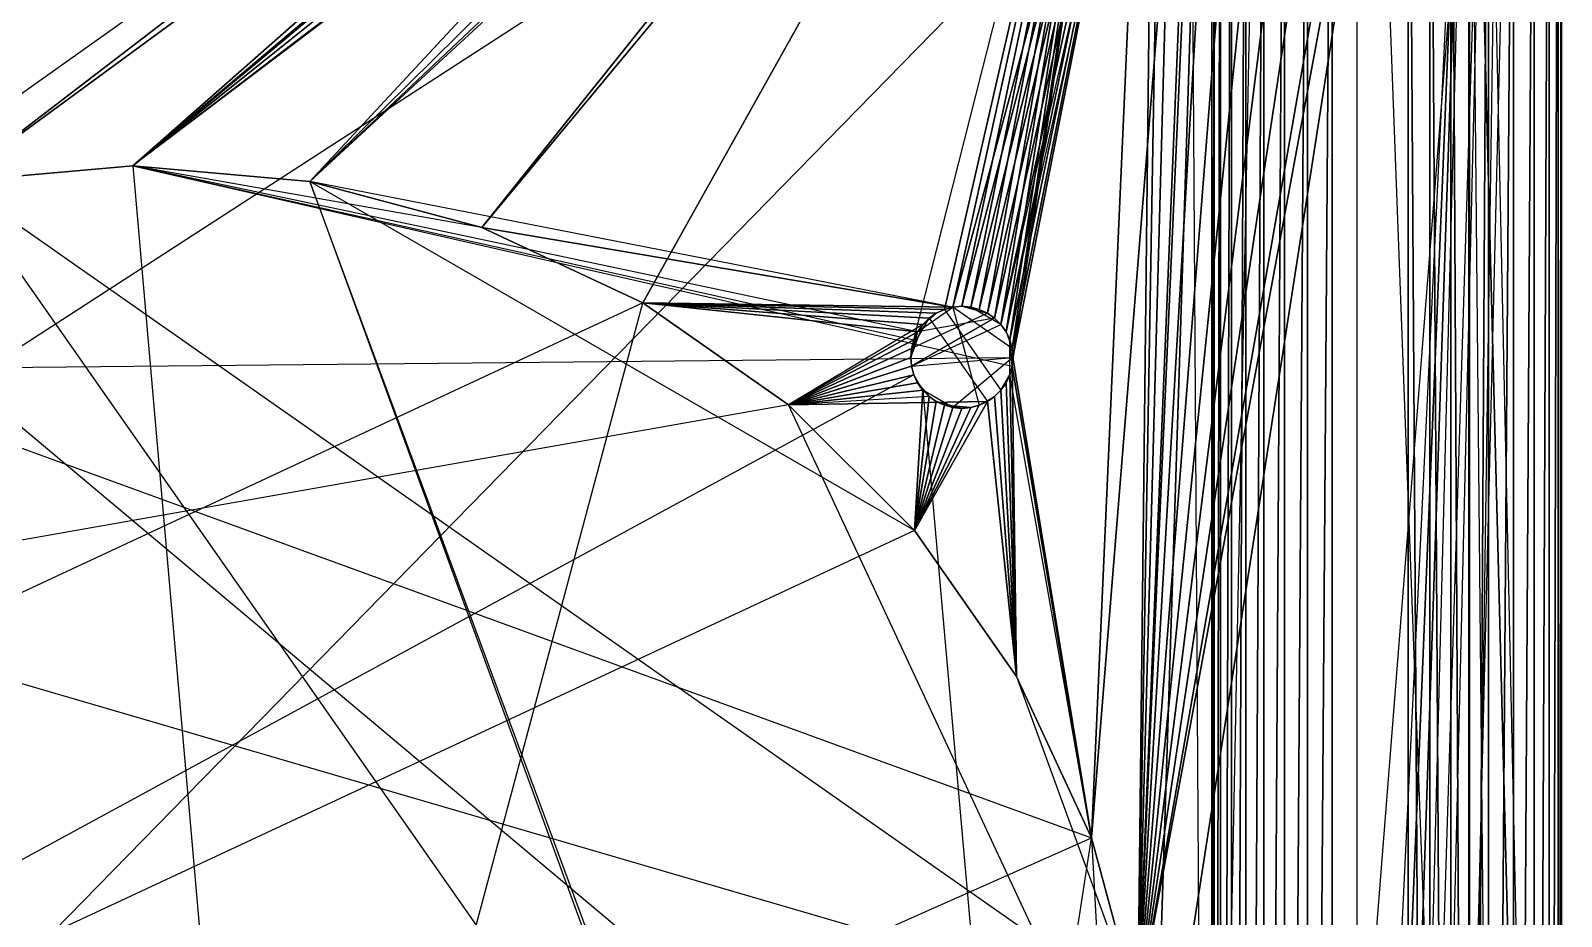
# Model space of a CAD drawing. Extents: x -139 to 143, y -92 to 96.
# Drawn here: x 72.9 to 143.4, y 14 to 54.8 of the extents above; entities that cross this region are included whole.
import ezdxf

# ---------------------------------------------------------------- set-up
doc = ezdxf.new("R2010")
doc.units = 0
doc.layers.get('0').update_dxf_attribs({"linetype": 'CONTINUOUS'})

msp = doc.modelspace()

# ---------------------------------------------------------------- linework, layer by layer
at = {"color": 7}
for points in [[(-129.233, 95.572, 5.052), (133.958, 95.572, 5.052), (140.655, -83.022, -0.587), (143.358, -83.022, -0.822), (140.655, -83.022, -0.822), (140.655, -83.022, -0.587), (143.358, -83.022, -0.822), (140.655, -83.022, -0.587), (143.358, -83.022, -0.587), (143.358, -83.022, -0.822), (-138.633, -83.022, -0.587)], [(-129.233, -92.422, -0.822), (133.958, -92.422, -0.822), (-124.985, -88.192, -0.822), (133.958, 95.572, -0.822), (132.795, 92.768, -0.822), (133.958, 92.869, -0.822), (133.958, 95.572, -0.822), (133.958, 95.572, -0.822), (131.667, 92.465, -0.822), (132.795, 92.768, -0.822), (133.958, 95.572, -0.822), (133.958, 95.572, -0.822), (130.609, 91.972, -0.822), (131.667, 92.465, -0.822), (133.958, 95.572, -0.822), (133.958, 95.572, -0.822), (129.709, 91.342, -0.822), (130.609, 91.972, -0.822), (133.958, 95.572, -0.822), (133.958, 95.572, -0.822), (-124.985, 91.342, -0.822), (129.709, 91.342, -0.822), (133.958, 95.572, -0.822), (-129.233, 95.572, -0.822)], [(-129.233, 95.572, -0.822), (133.958, -92.422, -0.822), (133.958, -89.72, -0.587), (133.958, -89.72, -0.822), (133.958, -92.422, -0.822), (133.958, -89.72, -0.587), (133.958, -92.422, -0.822), (133.958, -92.422, -0.587), (133.958, -89.72, -0.587), (133.958, 92.869, -0.822), (133.958, 95.572, -0.587), (133.958, 95.572, -0.822), (133.958, 92.869, -0.822), (133.958, 95.572, -0.587), (133.958, 92.869, -0.822), (133.958, 92.869, -0.587), (133.958, 95.572, -0.587), (133.958, 95.572, -0.587), (-129.233, 95.572, -0.822), (133.958, 95.572, -0.822), (133.958, 95.572, -0.587), (133.958, 95.572, -0.587), (-129.233, 95.572, -0.587)], [(-121.422, -88.192, 5.287), (126.147, -88.192, 5.052), (-121.422, -88.192, 5.287), (126.147, -88.192, 5.287), (126.147, -88.192, 5.052), (129.709, 91.342, -0.822), (-124.985, 91.342, -5.287), (129.709, 91.342, -5.287), (129.709, 91.342, -0.822), (-124.985, 91.342, -5.287), (129.709, 91.342, -0.822), (-124.985, 91.342, -0.822)], [(-124.929, 91.302, -5.287), (139.088, 81.867, -5.287), (139.128, -78.774, -5.287), (139.128, 81.923, -5.287), (139.088, 81.867, -5.287), (139.088, 81.867, -5.287), (139.088, -78.717, -5.287)], [(-17.612, 73.247, 5.287), (69.399, 47.859, 5.287), (-17.612, 73.247, 5.287), (126.147, 91.342, 5.287), (69.399, 47.859, 5.287), (-121.422, 91.342, 5.287)], [(127.261, 86.172, 5.287), (77.56, 48.573, 5.287), (126.147, 91.342, 5.287), (85.721, 47.859, 5.287), (77.56, 48.573, 5.287), (69.399, 47.859, 5.287), (126.147, 91.342, 5.287), (77.56, 48.573, 5.287), (69.399, 47.859, 5.287)], [(128.827, 90.477, 5.287), (117.546, 41.272, 5.287), (127.261, 86.172, 5.287), (117.781, 40.936, 5.287), (117.546, 41.272, 5.287), (117.256, 41.561, 5.287), (127.261, 86.172, 5.287), (117.546, 41.272, 5.287), (117.256, 41.561, 5.287), (116.921, 41.796, 5.287), (127.261, 86.172, 5.287), (117.256, 41.561, 5.287), (116.921, 41.796, 5.287), (116.55, 41.969, 5.287), (127.261, 86.172, 5.287), (116.921, 41.796, 5.287), (116.55, 41.969, 5.287), (116.154, 42.075, 5.287), (127.261, 86.172, 5.287), (116.55, 41.969, 5.287), (116.154, 42.075, 5.287), (115.746, 42.111, 5.287), (127.261, 86.172, 5.287), (116.154, 42.075, 5.287), (115.746, 42.111, 5.287), (115.338, 42.075, 5.287), (127.261, 86.172, 5.287), (115.746, 42.111, 5.287), (115.338, 42.075, 5.287), (93.634, 45.739, 5.287), (127.261, 86.172, 5.287), (115.338, 42.075, 5.287), (93.634, 45.739, 5.287), (101.059, 42.277, 5.287), (115.338, 42.075, 5.287), (114.942, 41.969, 5.287), (101.059, 42.277, 5.287), (101.059, 42.277, 5.287), (114.942, 41.969, 5.287), (114.571, 41.796, 5.287), (101.059, 42.277, 5.287), (101.059, 42.277, 5.287), (114.571, 41.796, 5.287), (114.235, 41.561, 5.287), (101.059, 42.277, 5.287), (101.059, 42.277, 5.287), (114.235, 41.561, 5.287), (113.946, 41.272, 5.287), (101.059, 42.277, 5.287), (101.059, 42.277, 5.287), (113.946, 41.272, 5.287), (113.711, 40.936, 5.287), (101.059, 42.277, 5.287), (107.77, 37.578, 5.287), (113.711, 40.936, 5.287), (113.538, 40.565, 5.287), (107.77, 37.578, 5.287), (107.77, 37.578, 5.287), (113.538, 40.565, 5.287), (113.432, 40.169, 5.287), (107.77, 37.578, 5.287), (107.77, 37.578, 5.287), (113.432, 40.169, 5.287), (113.396, 39.761, 5.287), (107.77, 37.578, 5.287), (113.711, 40.936, 5.287), (107.77, 37.578, 5.287), (101.059, 42.277, 5.287), (113.711, 40.936, 5.287), (115.338, 42.075, 5.287), (101.059, 42.277, 5.287), (93.634, 45.739, 5.287), (115.338, 42.075, 5.287), (85.721, 47.859, 5.287), (127.261, 86.172, 5.287), (93.634, 45.739, 5.287), (85.721, 47.859, 5.287), (127.261, 86.172, 5.287), (85.721, 47.859, 5.287), (126.147, 91.342, 5.287)], [(126.147, 91.342, 5.287), (127.261, -83.022, 5.287)], [(3.537, -34.849, 5.287), (121.724, 17.649, 5.287), (118.06, 39.353, 5.287), (118.096, 39.761, 5.287), (121.724, 17.649, 5.287), (118.262, 25.074, 5.287), (117.954, 38.957, 5.287), (118.06, 39.353, 5.287), (118.262, 25.074, 5.287), (118.262, 25.074, 5.287), (117.781, 38.586, 5.287), (117.954, 38.957, 5.287), (118.262, 25.074, 5.287), (118.262, 25.074, 5.287), (117.546, 38.251, 5.287), (117.781, 38.586, 5.287), (118.262, 25.074, 5.287), (118.262, 25.074, 5.287), (117.256, 37.961, 5.287), (117.546, 38.251, 5.287), (118.262, 25.074, 5.287), (118.262, 25.074, 5.287), (116.921, 37.726, 5.287), (117.256, 37.961, 5.287), (118.262, 25.074, 5.287), (113.563, 31.785, 5.287), (116.921, 37.726, 5.287), (118.262, 25.074, 5.287), (113.563, 31.785, 5.287), (116.921, 37.726, 5.287), (113.563, 31.785, 5.287), (116.55, 37.553, 5.287), (116.921, 37.726, 5.287), (116.55, 37.553, 5.287), (113.563, 31.785, 5.287), (116.154, 37.447, 5.287), (116.55, 37.553, 5.287), (116.154, 37.447, 5.287), (113.563, 31.785, 5.287), (115.746, 37.411, 5.287), (116.154, 37.447, 5.287), (115.746, 37.411, 5.287), (113.563, 31.785, 5.287), (115.338, 37.447, 5.287), (115.746, 37.411, 5.287), (115.338, 37.447, 5.287), (113.563, 31.785, 5.287), (114.942, 37.553, 5.287), (115.338, 37.447, 5.287), (114.942, 37.553, 5.287), (113.563, 31.785, 5.287), (114.571, 37.726, 5.287), (114.942, 37.553, 5.287), (114.571, 37.726, 5.287), (113.563, 31.785, 5.287), (114.235, 37.961, 5.287), (114.571, 37.726, 5.287), (114.235, 37.961, 5.287), (113.563, 31.785, 5.287), (113.946, 38.251, 5.287), (114.235, 37.961, 5.287), (107.77, 37.578, 5.287), (113.946, 38.251, 5.287), (113.563, 31.785, 5.287), (107.77, 37.578, 5.287), (113.946, 38.251, 5.287), (107.77, 37.578, 5.287), (113.711, 38.586, 5.287), (113.946, 38.251, 5.287), (113.711, 38.586, 5.287), (107.77, 37.578, 5.287), (113.538, 38.957, 5.287), (113.711, 38.586, 5.287), (113.538, 38.957, 5.287), (107.77, 37.578, 5.287), (113.432, 39.353, 5.287), (113.538, 38.957, 5.287), (113.432, 39.353, 5.287), (107.77, 37.578, 5.287), (113.396, 39.761, 5.287), (113.432, 39.353, 5.287), (118.096, 39.761, 5.287), (127.261, 86.172, 5.287), (121.724, 17.649, 5.287), (118.096, 39.761, 5.287), (118.06, 40.169, 5.287), (127.261, 86.172, 5.287), (118.096, 39.761, 5.287), (118.06, 40.169, 5.287), (118.06, 39.353, 5.287), (121.724, 17.649, 5.287), (118.262, 25.074, 5.287), (118.06, 39.353, 5.287), (117.954, 40.565, 5.287), (127.261, 86.172, 5.287), (118.06, 40.169, 5.287), (117.954, 40.565, 5.287), (117.781, 40.936, 5.287), (127.261, 86.172, 5.287), (117.954, 40.565, 5.287), (117.781, 40.936, 5.287), (128.827, 90.477, 5.287)], [(1.187, 72.072, -0.117), (69.399, 47.859, -0.117), (0.4, 75.01, -0.117), (61.485, 45.739, -0.117), (69.399, 47.859, -0.117), (124.893, 88.522, -0.117), (-0.911, 76.573, -0.117)], [(69.399, 47.859, -0.117), (124.893, 88.522, -0.117), (-0.187, 75.849, -0.117)], [(124.893, 88.522, -0.117), (69.399, 47.859, -0.117), (77.56, 48.573, -0.117), (124.893, 88.522, -0.117)], [(124.893, 88.522, -0.117), (77.56, 48.573, -0.117), (113.538, 40.565, -0.117), (107.77, 37.578, -0.117), (113.432, 40.169, -0.117), (113.538, 40.565, -0.117), (124.701, 84.54, -0.117), (93.634, 45.739, -0.117), (101.059, 42.277, -0.117), (124.701, 84.54, -0.117)], [(124.701, 87.804, -0.117), (77.56, 48.573, -0.117), (118.06, 39.353, -0.117), (121.724, 17.649, -0.117), (118.096, 39.761, -0.117), (118.06, 39.353, -0.117), (124.701, 84.54, -0.117), (118.06, 40.169, -0.117), (118.096, 39.761, -0.117), (124.701, 84.54, -0.117)], [(124.701, 84.54, -0.117), (101.059, 42.277, -0.117), (114.942, 41.969, -0.117), (124.701, 84.54, -0.117), (114.942, 41.969, -0.117), (101.059, 42.277, -0.117), (114.571, 41.796, -0.117), (114.942, 41.969, -0.117), (114.571, 41.796, -0.117), (101.059, 42.277, -0.117), (114.235, 41.561, -0.117), (114.571, 41.796, -0.117), (114.235, 41.561, -0.117), (101.059, 42.277, -0.117), (113.946, 41.272, -0.117), (114.235, 41.561, -0.117), (113.946, 41.272, -0.117), (101.059, 42.277, -0.117), (113.711, 40.936, -0.117), (113.946, 41.272, -0.117), (107.77, 37.578, -0.117), (113.711, 40.936, -0.117), (101.059, 42.277, -0.117), (107.77, 37.578, -0.117), (113.432, 40.169, -0.117), (107.77, 37.578, -0.117), (113.396, 39.761, -0.117), (113.432, 40.169, -0.117), (113.711, 40.936, -0.117), (107.77, 37.578, -0.117), (113.538, 40.565, -0.117), (113.711, 40.936, -0.117), (77.56, 48.573, -0.117), (124.701, 87.804, -0.117)], [(-138.633, 86.172, -0.822), (140.553, 85.009, -0.822), (143.358, 86.172, -0.822), (140.655, 86.172, -0.822), (140.553, 85.009, -0.822), (140.251, 83.881, -0.822), (143.358, 86.172, -0.822), (140.553, 85.009, -0.822), (140.251, 83.881, -0.822), (139.758, 82.823, -0.822), (143.358, 86.172, -0.822), (140.251, 83.881, -0.822), (139.758, 82.823, -0.822), (143.358, -83.022, -0.822)], [(143.358, -83.022, 5.052), (143.358, 86.172, 5.052), (143.358, 86.172, -0.587), (140.655, 86.172, -0.822), (143.358, 86.172, -0.822), (143.358, 86.172, -0.587), (140.655, 86.172, -0.822), (143.358, 86.172, -0.587), (140.655, 86.172, -0.587), (140.655, 86.172, -0.822), (-135.931, 86.172, -0.587)], [(-123.433, -86.371, -5.287), (143.358, 86.172, 5.052)], [(124.701, 84.54, -0.117), (118.096, 39.761, -0.117), (121.724, 17.649, -0.117), (124.701, 84.54, -0.117), (77.56, 48.573, -0.117), (124.558, 86.172, -0.117)], [(124.558, 86.172, -0.117), (77.56, 48.573, -0.117), (85.721, 47.859, -0.117), (124.558, 86.172, -0.117)], [(117.546, -38.122, -0.117), (85.721, 47.859, -0.117), (124.701, 84.54, -0.117), (124.558, 86.172, -0.117), (85.721, 47.859, -0.117), (117.256, -38.412, -0.117)], [(123.844, 9.736, 5.287), (121.724, 17.649, 5.287), (127.261, 86.172, 5.287), (123.844, 9.736, 5.287), (121.724, 17.649, 5.287), (127.261, -83.022, 5.287)], [(123.844, 9.736, 5.287), (127.261, 86.172, 5.287), (124.558, 1.575, 5.287)], [(124.558, 1.575, 5.287), (127.261, 86.172, 5.287), (127.261, -83.022, 5.287)], [(127.261, -83.022, 5.287), (127.362, 85.009, 5.287), (127.261, -83.022, 5.287), (127.261, 86.172, 5.287)], [(138.263, -77.892, 5.287), (140.655, 86.172, 5.287)], [(143.358, -83.022, -0.822), (139.128, 81.923, -0.822), (143.358, 86.172, -0.822), (139.758, 82.823, -0.822), (139.128, 81.923, -0.822), (143.358, -83.022, -0.822)], [(143.358, -83.022, -0.822), (143.358, 86.172, -0.822), (139.128, 81.923, -0.822), (143.358, -83.022, -0.822), (143.358, 86.172, -0.822), (143.358, -83.022, -0.822)], [(143.215, -81.39, 5.052), (143.358, 86.172, 5.052), (143.358, -83.022, 5.052)], [(143.215, -81.39, 5.052), (143.215, 84.54, 5.052), (143.358, 86.172, 5.052), (143.215, -81.39, 5.052)], [(143.358, -83.022, -0.587), (143.358, 86.172, -0.587), (143.358, 86.172, -0.822), (143.358, -83.022, -0.587)], [(143.358, -83.022, -0.587), (143.358, 86.172, -0.822), (143.358, -83.022, -0.822)], [(143.358, -83.022, -0.587), (143.358, 86.172, -0.587), (143.358, -83.022, -0.587), (143.358, 86.172, 5.052), (143.358, 86.172, -0.587), (143.358, 86.172, 5.052), (143.358, -83.022, -0.587)], [(127.261, -83.022, 5.287), (127.362, 85.009, 5.287), (127.362, -81.859, 5.287)], [(127.362, -81.859, 5.287), (127.362, 85.009, 5.287), (127.664, 83.881, 5.287), (127.362, -81.859, 5.287)], [(124.701, 84.54, -0.117), (85.721, 47.859, -0.117), (93.634, 45.739, -0.117), (124.701, 84.54, -0.117)], [(124.701, 84.54, -0.117), (114.942, 41.969, -0.117), (115.338, 42.075, -0.117), (124.701, 84.54, -0.117)], [(124.701, 84.54, -0.117), (115.338, 42.075, -0.117), (115.746, 42.111, -0.117), (124.701, 84.54, -0.117)], [(124.701, 84.54, -0.117), (115.746, 42.111, -0.117), (116.154, 42.075, -0.117), (124.701, 84.54, -0.117)], [(124.701, 84.54, -0.117), (116.154, 42.075, -0.117), (116.55, 41.969, -0.117), (124.701, 84.54, -0.117)], [(124.701, 84.54, -0.117), (116.55, 41.969, -0.117), (116.921, 41.796, -0.117), (124.701, 84.54, -0.117)], [(124.701, 84.54, -0.117), (116.921, 41.796, -0.117), (117.256, 41.561, -0.117), (124.701, 84.54, -0.117)], [(124.701, 84.54, -0.117), (117.256, 41.561, -0.117), (117.546, 41.272, -0.117), (124.701, 84.54, -0.117)], [(124.701, 84.54, -0.117), (117.546, 41.272, -0.117), (117.781, 40.936, -0.117), (124.701, 84.54, -0.117)], [(124.701, 84.54, -0.117), (117.781, 40.936, -0.117), (117.954, 40.565, -0.117), (124.701, 84.54, -0.117)], [(124.701, 84.54, -0.117), (117.954, 40.565, -0.117), (118.06, 40.169, -0.117), (124.701, 84.54, -0.117)], [(124.701, 84.54, -0.117), (121.724, 17.649, -0.117), (123.844, 9.736, -0.117), (124.701, 84.54, -0.117)], [(123.844, 9.736, -0.117), (125.125, 82.957, -0.117), (124.701, 84.54, -0.117), (123.844, 9.736, -0.117)], [(142.791, -79.808, 5.052), (143.215, 84.54, 5.052), (143.215, -81.39, 5.052)], [(142.791, -79.808, 5.052), (142.791, 82.957, 5.052), (143.215, 84.54, 5.052), (142.791, -79.808, 5.052)], [(127.362, -81.859, 5.287), (127.664, 83.881, 5.287), (127.664, -80.732, 5.287)], [(127.664, -80.732, 5.287), (127.664, 83.881, 5.287), (128.158, 82.823, 5.287), (127.664, -80.732, 5.287)], [(123.844, 9.736, -0.117), (125.817, 81.472, -0.117), (125.125, 82.957, -0.117), (123.844, 9.736, -0.117)], [(127.664, -80.732, 5.287), (128.158, 82.823, 5.287), (128.158, -79.674, 5.287)], [(128.158, -79.674, 5.287), (128.158, 82.823, 5.287), (128.827, 81.867, 5.287), (128.158, -79.674, 5.287)], [(142.098, -78.323, 5.052), (142.791, 82.957, 5.052), (142.791, -79.808, 5.052)], [(142.098, -78.323, 5.052), (142.098, 81.472, 5.052), (142.791, 82.957, 5.052), (142.098, -78.323, 5.052)], [(128.158, -79.674, 5.287), (128.827, 81.867, 5.287), (128.827, -78.717, 5.287)], [(128.827, -78.717, 5.287), (128.827, 81.867, 5.287), (129.653, 81.042, 5.287), (128.827, -78.717, 5.287)], [(136.248, -76.729, 5.287), (140, 78.971, 5.287), (138.263, 81.042, 5.287), (139.088, 81.867, 5.287), (140, 78.971, 5.287), (135.121, -76.427, 5.287)], [(139.128, -78.774, -5.287), (139.088, 81.867, -5.287), (138.263, 81.042, -5.287), (139.088, -78.717, -5.287), (139.088, 81.867, -5.287), (138.263, 81.042, -5.287), (138.263, 81.042, -5.287), (138.263, -77.892, -5.287)], [(143.358, -83.022, -0.822), (139.128, 81.923, -0.822), (139.128, -78.774, -0.822)], [(139.128, -78.774, -5.287), (139.128, 81.923, -0.822), (139.128, 81.923, -5.287), (139.128, -78.774, -5.287), (139.128, 81.923, -0.822), (139.128, -78.774, -5.287)], [(139.128, -78.774, -0.822), (139.128, 81.923, -0.822), (139.128, -75.211, 5.052), (139.128, 78.361, 5.287), (139.128, 78.361, 5.052), (139.128, -75.211, 5.052), (139.128, 78.361, 5.287), (139.128, -75.211, 5.052)], [(123.844, 9.736, -0.117), (126.757, 80.13, -0.117), (125.817, 81.472, -0.117), (123.844, 9.736, -0.117)], [(141.158, -76.98, 5.052), (142.098, 81.472, 5.052), (142.098, -78.323, 5.052)], [(141.158, -76.98, 5.052), (141.158, 80.13, 5.052), (142.098, 81.472, 5.052), (141.158, -76.98, 5.052)], [(128.827, -78.717, 5.287), (129.653, 81.042, 5.287), (129.653, -77.892, 5.287)], [(129.653, -77.892, 5.287), (129.653, 81.042, 5.287), (130.609, 80.372, 5.287), (129.653, -77.892, 5.287)], [(129.653, -77.892, 5.287), (130.609, 80.372, 5.287), (130.609, -77.222, 5.287)], [(130.609, -77.222, 5.287), (130.609, 80.372, 5.287), (131.667, 79.879, 5.287), (130.609, -77.222, 5.287)], [(133.958, -76.325, 5.287), (139.128, 78.361, 5.287), (136.248, 79.879, 5.287), (137.306, 80.372, 5.287), (139.128, 78.361, 5.287), (132.795, -76.427, 5.287)], [(135.121, -76.427, 5.287), (139.128, 78.361, 5.287), (137.306, 80.372, 5.287), (138.263, 81.042, 5.287), (139.128, 78.361, 5.287), (133.958, -76.325, 5.287)], [(138.263, -77.892, -5.287), (137.306, 80.372, -5.287), (136.308, 79.906, -5.287), (137.306, -77.222, -5.287), (137.306, 80.372, -5.287), (136.308, 79.906, -5.287), (137.306, -77.222, -5.287), (136.308, 79.906, -5.287), (136.308, -76.757, -5.287)], [(139.088, -78.717, -5.287), (138.263, 81.042, -5.287), (137.306, 80.372, -5.287), (138.263, -77.892, -5.287), (138.263, 81.042, -5.287), (137.306, 80.372, -5.287), (137.306, 80.372, -5.287), (137.306, -77.222, -5.287)], [(-131.583, 77.107, -0.117), (136.308, 77.107, -0.117), (136.308, -73.958, -0.117), (136.308, 77.107, -0.587), (136.308, 77.107, -0.117), (136.308, 77.107, -0.587), (136.308, 79.906, -5.287), (136.308, 79.906, -0.587), (136.308, 77.107, -0.587), (136.308, -73.958, -0.587), (136.308, 77.107, -0.587), (136.308, -73.958, -0.117)], [(123.844, 9.736, -0.117), (127.916, 78.971, -0.117), (126.757, 80.13, -0.117), (123.844, 9.736, -0.117)], [(130.609, -77.222, 5.287), (131.667, 79.879, 5.287), (131.667, -76.729, 5.287)], [(131.667, -76.729, 5.287), (131.667, 79.879, 5.287), (132.795, 79.576, 5.287), (131.667, -76.729, 5.287)], [(132.795, -76.427, 5.287), (139.128, 78.361, 5.287), (135.121, 79.576, 5.287), (136.248, 79.879, 5.287), (139.128, 78.361, 5.287), (139.128, -75.211, 5.287)], [(136.308, -73.958, -0.587), (136.308, 77.107, -0.587), (136.308, -73.958, -0.587), (136.308, 79.906, -5.287), (136.308, 77.107, -0.587), (136.308, -76.757, -5.287)], [(136.308, -76.757, -5.287), (136.308, 79.906, -5.287), (136.308, -73.958, -0.587)], [(141.158, 80.13, 5.287), (137.306, -77.222, 5.287)], [(140, -75.822, 5.052), (141.158, 80.13, 5.052), (141.158, -76.98, 5.052)], [(140, -75.822, 5.052), (140, 78.971, 5.052), (141.158, 80.13, 5.052), (140, -75.822, 5.052)], [(123.844, 9.736, -0.117), (129.258, 78.032, -0.117), (127.916, 78.971, -0.117), (123.844, 9.736, -0.117)], [(139.128, -75.211, 5.052), (140, 78.971, 5.052), (139.128, -75.211, 5.052), (139.128, 78.361, 5.052), (140, 78.971, 5.052), (126.757, -89.064, 5.052)], [(132.795, -76.427, 5.287), (139.128, 78.361, 5.287), (139.128, -75.211, 5.287), (139.128, 78.361, 5.287), (133.958, 79.475, 5.287), (135.121, 79.576, 5.287), (139.128, 78.361, 5.287), (132.795, 79.576, 5.287), (139.128, 78.361, 5.287), (132.795, -76.427, 5.287), (132.795, 79.576, 5.287), (139.128, 78.361, 5.287), (132.795, 79.576, 5.287), (133.958, 79.475, 5.287), (139.128, 78.361, 5.287), (131.667, -76.729, 5.287), (132.795, 79.576, 5.287), (132.795, -76.427, 5.287)], [(139.128, -75.211, 5.052), (140, 78.971, 5.052), (140, -75.822, 5.052)], [(139.128, -75.211, 5.287), (139.128, 78.361, 5.287), (140.655, -83.022, 5.287)], [(-109.414, 77.858, -0.117), (123.844, 9.736, -0.117), (136.308, 77.107, -0.117), (135.59, 76.915, -0.117), (123.844, 9.736, -0.117), (136.308, 77.107, -0.117), (124.558, 1.575, -0.117)], [(123.844, 9.736, -0.117), (130.743, 77.339, -0.117), (129.258, 78.032, -0.117), (123.844, 9.736, -0.117)], [(-7.002, -69.331, -0.117), (136.308, 77.107, -0.117), (123.844, 9.736, -0.117)], [(123.844, 9.736, -0.117), (132.326, 76.915, -0.117), (130.743, 77.339, -0.117), (123.844, 9.736, -0.117)], [(136.308, -73.958, -0.117), (136.308, 77.107, -0.117), (123.844, 9.736, -0.117), (135.59, 76.915, -0.117), (133.958, 76.772, -0.117), (123.844, 9.736, -0.117)], [(123.844, 9.736, -0.117), (133.958, 76.772, -0.117), (132.326, 76.915, -0.117), (123.844, 9.736, -0.117)], [(124.558, 1.575, -0.117), (136.308, 77.107, -0.117)], [(123.844, 9.736, -0.117), (121.724, 17.649, -0.117), (118.262, 25.074, 5.287), (113.563, 31.785, -0.117), (113.563, 31.785, 5.287), (118.262, 25.074, 5.287), (113.563, 31.785, -0.117), (118.262, 25.074, 5.287), (118.262, 25.074, -0.117), (113.563, 31.785, -0.117), (85.721, 47.859, 5.287), (93.634, 45.739, -0.117), (85.721, 47.859, -0.117), (85.721, 47.859, 5.287), (93.634, 45.739, -0.117), (85.721, 47.859, 5.287), (93.634, 45.739, 5.287), (93.634, 45.739, -0.117), (77.56, 48.573, 5.287), (85.721, 47.859, -0.117), (77.56, 48.573, -0.117), (77.56, 48.573, 5.287), (85.721, 47.859, -0.117), (77.56, 48.573, 5.287), (85.721, 47.859, 5.287), (85.721, 47.859, -0.117), (93.634, 45.739, 5.287), (101.059, 42.277, -0.117), (93.634, 45.739, -0.117), (93.634, 45.739, 5.287), (101.059, 42.277, -0.117), (93.634, 45.739, 5.287), (101.059, 42.277, 5.287), (101.059, 42.277, -0.117), (31.275, 9.736, -0.117)], [(123.844, 9.736, -0.117), (69.399, 47.859, 5.287), (77.56, 48.573, -0.117), (69.399, 47.859, -0.117), (69.399, 47.859, 5.287), (77.56, 48.573, -0.117), (69.399, 47.859, 5.287), (77.56, 48.573, 5.287), (77.56, 48.573, -0.117), (85.721, -44.71, 5.287)], [(30.561, 1.575, 5.287), (61.485, 45.739, 5.287), (69.399, 47.859, -0.117), (61.485, 45.739, -0.117), (61.485, 45.739, 5.287), (69.399, 47.859, -0.117), (61.485, 45.739, 5.287), (69.399, 47.859, 5.287), (69.399, 47.859, -0.117), (118.262, -21.924, 5.287)], [(31.275, 9.736, 5.287), (41.557, 31.785, -0.117), (47.35, 37.578, 5.287), (47.35, 37.578, -0.117), (41.557, 31.785, -0.117), (47.35, 37.578, 5.287), (41.557, 31.785, -0.117), (41.557, 31.785, 5.287), (47.35, 37.578, 5.287), (54.06, 42.277, 5.287), (61.485, 45.739, -0.117), (54.06, 42.277, -0.117), (54.06, 42.277, 5.287), (61.485, 45.739, -0.117), (54.06, 42.277, 5.287), (61.485, 45.739, 5.287), (61.485, 45.739, -0.117), (123.844, -6.586, 5.287)], [(37.165, 38.957, 5.287), (118.096, 39.761, 5.287), (118.06, 40.169, -0.117), (118.06, 40.169, 5.287), (118.096, 39.761, 5.287), (118.06, 40.169, -0.117), (118.096, 39.761, 5.287), (118.096, 39.761, -0.117), (118.06, 40.169, -0.117), (115.338, 42.075, 5.287), (115.746, 42.111, -0.117), (115.338, 42.075, -0.117), (115.338, 42.075, 5.287), (115.746, 42.111, -0.117), (115.338, 42.075, 5.287), (115.746, 42.111, 5.287), (115.746, 42.111, -0.117), (116.921, 41.796, 5.287), (117.256, 41.561, -0.117), (116.921, 41.796, -0.117), (116.921, 41.796, 5.287), (117.256, 41.561, -0.117), (116.921, 41.796, 5.287), (117.256, 41.561, 5.287), (117.256, 41.561, -0.117), (113.711, 40.936, -0.117), (113.946, 41.272, 5.287), (113.946, 41.272, -0.117), (113.711, 40.936, -0.117), (113.946, 41.272, 5.287), (113.711, 40.936, -0.117), (113.711, 40.936, 5.287), (113.946, 41.272, 5.287), (114.571, 41.796, 5.287), (114.942, 41.969, -0.117), (114.571, 41.796, -0.117), (114.571, 41.796, 5.287), (114.942, 41.969, -0.117), (114.571, 41.796, 5.287), (114.942, 41.969, 5.287), (114.942, 41.969, -0.117), (117.546, 38.251, 5.287), (117.781, 38.586, -0.117), (117.781, 38.586, 5.287), (117.546, 38.251, 5.287), (117.781, 38.586, -0.117), (117.546, 38.251, 5.287), (117.546, 38.251, -0.117), (117.781, 38.586, -0.117), (117.781, 38.586, 5.287), (117.954, 38.957, -0.117), (117.954, 38.957, 5.287), (117.781, 38.586, 5.287), (117.954, 38.957, -0.117), (117.781, 38.586, 5.287), (117.781, 38.586, -0.117), (117.954, 38.957, -0.117), (117.954, 40.565, 5.287), (117.781, 40.936, -0.117), (117.781, 40.936, 5.287), (117.954, 40.565, 5.287), (117.781, 40.936, -0.117), (117.954, 40.565, 5.287), (117.954, 40.565, -0.117), (117.781, 40.936, -0.117), (118.06, 40.169, 5.287), (117.954, 40.565, -0.117), (117.954, 40.565, 5.287), (118.06, 40.169, 5.287), (117.954, 40.565, -0.117), (118.06, 40.169, 5.287), (118.06, 40.169, -0.117), (117.954, 40.565, -0.117), (117.781, 40.936, 5.287), (117.546, 41.272, -0.117), (117.546, 41.272, 5.287), (117.781, 40.936, 5.287), (117.546, 41.272, -0.117), (117.781, 40.936, 5.287), (117.781, 40.936, -0.117), (117.546, 41.272, -0.117), (116.154, 42.075, 5.287), (116.55, 41.969, -0.117), (116.154, 42.075, -0.117), (116.154, 42.075, 5.287), (116.55, 41.969, -0.117), (116.154, 42.075, 5.287), (116.55, 41.969, 5.287), (116.55, 41.969, -0.117), (115.746, 42.111, 5.287), (116.154, 42.075, -0.117), (115.746, 42.111, -0.117), (115.746, 42.111, 5.287), (116.154, 42.075, -0.117), (115.746, 42.111, 5.287), (116.154, 42.075, 5.287), (116.154, 42.075, -0.117), (116.55, 41.969, 5.287), (116.921, 41.796, -0.117), (116.55, 41.969, -0.117), (116.55, 41.969, 5.287), (116.921, 41.796, -0.117), (116.55, 41.969, 5.287), (116.921, 41.796, 5.287), (116.921, 41.796, -0.117), (113.432, 40.169, -0.117), (113.538, 40.565, 5.287), (113.538, 40.565, -0.117), (113.432, 40.169, -0.117), (113.538, 40.565, 5.287), (113.432, 40.169, -0.117), (113.432, 40.169, 5.287), (113.538, 40.565, 5.287), (113.538, 40.565, -0.117), (113.711, 40.936, 5.287), (113.711, 40.936, -0.117), (113.538, 40.565, -0.117), (113.711, 40.936, 5.287), (113.538, 40.565, -0.117), (113.538, 40.565, 5.287), (113.711, 40.936, 5.287), (113.396, 39.761, -0.117), (113.432, 40.169, 5.287), (113.432, 40.169, -0.117), (113.396, 39.761, -0.117), (113.432, 40.169, 5.287), (113.396, 39.761, -0.117), (113.396, 39.761, 5.287), (113.432, 40.169, 5.287), (114.235, 41.561, 5.287), (114.571, 41.796, -0.117), (114.235, 41.561, -0.117), (114.235, 41.561, 5.287), (114.571, 41.796, -0.117), (114.235, 41.561, 5.287), (114.571, 41.796, 5.287), (114.571, 41.796, -0.117), (114.942, 41.969, 5.287), (115.338, 42.075, -0.117), (114.942, 41.969, -0.117), (114.942, 41.969, 5.287), (115.338, 42.075, -0.117), (114.942, 41.969, 5.287), (115.338, 42.075, 5.287), (115.338, 42.075, -0.117), (116.55, 37.553, 5.287), (116.154, 37.447, -0.117), (116.55, 37.553, -0.117), (116.55, 37.553, 5.287), (116.154, 37.447, -0.117), (116.55, 37.553, 5.287), (116.154, 37.447, 5.287), (116.154, 37.447, -0.117), (114.942, 37.553, 5.287), (114.571, 37.726, -0.117), (114.942, 37.553, -0.117), (114.942, 37.553, 5.287), (114.571, 37.726, -0.117), (114.942, 37.553, 5.287), (114.571, 37.726, 5.287), (114.571, 37.726, -0.117), (115.746, 37.411, 5.287), (115.338, 37.447, -0.117), (115.746, 37.411, -0.117), (115.746, 37.411, 5.287), (115.338, 37.447, -0.117), (115.746, 37.411, 5.287), (115.338, 37.447, 5.287), (115.338, 37.447, -0.117), (113.946, 38.251, -0.117), (113.711, 38.586, 5.287), (113.711, 38.586, -0.117), (113.946, 38.251, -0.117), (113.711, 38.586, 5.287), (113.946, 38.251, -0.117), (113.946, 38.251, 5.287), (113.711, 38.586, 5.287), (114.235, 37.961, -0.117), (113.946, 38.251, 5.287), (113.946, 38.251, -0.117), (114.235, 37.961, -0.117), (113.946, 38.251, 5.287), (114.235, 37.961, -0.117), (114.235, 37.961, 5.287), (113.946, 38.251, 5.287), (113.538, 38.957, -0.117), (113.432, 39.353, 5.287), (113.432, 39.353, -0.117), (113.538, 38.957, -0.117), (113.432, 39.353, 5.287), (113.538, 38.957, -0.117), (113.538, 38.957, 5.287), (113.432, 39.353, 5.287), (117.546, 41.272, 5.287), (117.256, 41.561, -0.117), (117.256, 41.561, 5.287), (117.546, 41.272, 5.287), (117.256, 41.561, -0.117), (117.546, 41.272, 5.287), (117.546, 41.272, -0.117), (117.256, 41.561, -0.117), (113.432, 39.353, -0.117), (113.396, 39.761, 5.287), (113.396, 39.761, -0.117), (113.432, 39.353, -0.117), (113.396, 39.761, 5.287), (113.432, 39.353, -0.117), (113.432, 39.353, 5.287), (113.396, 39.761, 5.287), (113.946, 41.272, -0.117), (114.235, 41.561, 5.287), (114.235, 41.561, -0.117), (113.946, 41.272, -0.117), (114.235, 41.561, 5.287), (113.946, 41.272, -0.117), (113.946, 41.272, 5.287), (114.235, 41.561, 5.287), (116.921, 37.726, 5.287), (116.55, 37.553, -0.117), (116.921, 37.726, -0.117), (116.921, 37.726, 5.287), (116.55, 37.553, -0.117), (116.921, 37.726, 5.287), (116.55, 37.553, 5.287), (116.55, 37.553, -0.117), (117.256, 37.961, 5.287), (116.921, 37.726, -0.117), (117.256, 37.961, -0.117), (117.256, 37.961, 5.287), (116.921, 37.726, -0.117), (117.256, 37.961, 5.287), (116.921, 37.726, 5.287), (116.921, 37.726, -0.117), (117.256, 37.961, 5.287), (117.546, 38.251, -0.117), (117.546, 38.251, 5.287), (117.256, 37.961, 5.287), (117.546, 38.251, -0.117), (117.256, 37.961, 5.287), (117.256, 37.961, -0.117), (117.546, 38.251, -0.117), (117.954, 38.957, 5.287), (118.06, 39.353, -0.117), (118.06, 39.353, 5.287), (117.954, 38.957, 5.287), (118.06, 39.353, -0.117), (117.954, 38.957, 5.287), (117.954, 38.957, -0.117), (118.06, 39.353, -0.117), (118.06, 39.353, 5.287), (118.096, 39.761, -0.117), (118.096, 39.761, 5.287), (118.06, 39.353, 5.287), (118.096, 39.761, -0.117), (118.06, 39.353, 5.287), (118.06, 39.353, -0.117), (118.096, 39.761, -0.117), (115.338, 37.447, 5.287), (114.942, 37.553, -0.117), (115.338, 37.447, -0.117), (115.338, 37.447, 5.287), (114.942, 37.553, -0.117), (115.338, 37.447, 5.287), (114.942, 37.553, 5.287), (114.942, 37.553, -0.117), (116.154, 37.447, 5.287), (115.746, 37.411, -0.117), (116.154, 37.447, -0.117), (116.154, 37.447, 5.287), (115.746, 37.411, -0.117), (116.154, 37.447, 5.287), (115.746, 37.411, 5.287), (115.746, 37.411, -0.117), (114.571, 37.726, 5.287), (114.235, 37.961, -0.117), (114.571, 37.726, -0.117), (114.571, 37.726, 5.287), (114.235, 37.961, -0.117), (114.571, 37.726, 5.287), (114.235, 37.961, 5.287), (114.235, 37.961, -0.117), (113.711, 38.586, -0.117), (113.538, 38.957, 5.287), (113.538, 38.957, -0.117), (113.711, 38.586, -0.117), (113.538, 38.957, 5.287), (113.711, 38.586, -0.117), (113.711, 38.586, 5.287), (113.538, 38.957, 5.287), (-22.312, -34.849, -0.117)], [(77.56, -45.424, -0.117), (101.059, 42.277, 5.287), (107.77, 37.578, -0.117), (101.059, 42.277, -0.117), (101.059, 42.277, 5.287), (107.77, 37.578, -0.117), (101.059, 42.277, 5.287), (107.77, 37.578, 5.287), (107.77, 37.578, -0.117), (36.858, 25.074, -0.117)], [(54.06, 42.277, -0.117), (121.724, 17.649, 5.287), (118.262, 25.074, -0.117), (118.262, 25.074, 5.287), (121.724, 17.649, 5.287), (118.262, 25.074, -0.117), (121.724, 17.649, 5.287), (121.724, 17.649, -0.117), (118.262, 25.074, -0.117), (123.844, 9.736, 5.287), (121.724, 17.649, -0.117), (121.724, 17.649, 5.287), (123.844, 9.736, 5.287), (121.724, 17.649, -0.117), (123.844, 9.736, 5.287)], [(113.432, -36.203, -0.117), (121.724, 17.649, -0.117), (118.06, 39.353, -0.117), (118.262, 25.074, -0.117), (121.724, 17.649, -0.117), (117.954, 38.957, -0.117), (118.262, 25.074, -0.117), (118.06, 39.353, -0.117), (117.954, 38.957, -0.117), (117.781, 38.586, -0.117), (118.262, 25.074, -0.117), (117.954, 38.957, -0.117), (117.781, 38.586, -0.117), (117.546, 38.251, -0.117), (118.262, 25.074, -0.117), (117.781, 38.586, -0.117), (117.546, 38.251, -0.117), (117.256, 37.961, -0.117), (118.262, 25.074, -0.117), (117.546, 38.251, -0.117), (117.256, 37.961, -0.117), (116.921, 37.726, -0.117), (118.262, 25.074, -0.117), (117.256, 37.961, -0.117), (116.921, 37.726, -0.117), (113.563, 31.785, -0.117), (116.921, 37.726, -0.117), (116.55, 37.553, -0.117), (113.563, 31.785, -0.117), (113.563, 31.785, -0.117), (116.55, 37.553, -0.117), (116.154, 37.447, -0.117), (113.563, 31.785, -0.117), (113.563, 31.785, -0.117), (116.154, 37.447, -0.117), (115.746, 37.411, -0.117), (113.563, 31.785, -0.117), (113.563, 31.785, -0.117), (115.746, 37.411, -0.117), (115.338, 37.447, -0.117), (113.563, 31.785, -0.117), (113.563, 31.785, -0.117), (115.338, 37.447, -0.117), (114.942, 37.553, -0.117), (113.563, 31.785, -0.117), (113.563, 31.785, -0.117), (114.942, 37.553, -0.117), (114.571, 37.726, -0.117), (113.563, 31.785, -0.117), (113.563, 31.785, -0.117), (114.571, 37.726, -0.117), (114.235, 37.961, -0.117), (113.563, 31.785, -0.117), (113.563, 31.785, -0.117), (114.235, 37.961, -0.117), (113.946, 38.251, -0.117), (113.563, 31.785, -0.117), (107.77, 37.578, -0.117), (113.946, 38.251, -0.117), (113.711, 38.586, -0.117), (107.77, 37.578, -0.117), (116.921, 37.726, -0.117), (113.563, 31.785, -0.117), (118.262, 25.074, -0.117), (116.921, 37.726, -0.117), (107.77, 37.578, -0.117), (113.711, 38.586, -0.117), (113.538, 38.957, -0.117), (107.77, 37.578, -0.117), (107.77, 37.578, -0.117), (113.538, 38.957, -0.117), (113.432, 39.353, -0.117), (107.77, 37.578, -0.117), (107.77, 37.578, -0.117), (113.432, 39.353, -0.117), (113.396, 39.761, -0.117), (107.77, 37.578, -0.117), (113.946, 38.251, -0.117), (107.77, 37.578, -0.117), (113.563, 31.785, -0.117), (113.946, 38.251, -0.117), (124.893, -85.372, -0.117)], [(124.558, 1.575, -0.117), (107.77, 37.578, 5.287), (113.563, 31.785, -0.117), (107.77, 37.578, -0.117), (107.77, 37.578, 5.287), (113.563, 31.785, -0.117), (107.77, 37.578, 5.287), (113.563, 31.785, 5.287), (113.563, 31.785, -0.117), (31.275, -6.586, -0.117)]]:
    msp.add_polyline3d(points, dxfattribs=at)

doc.saveas('drawing.dxf')
